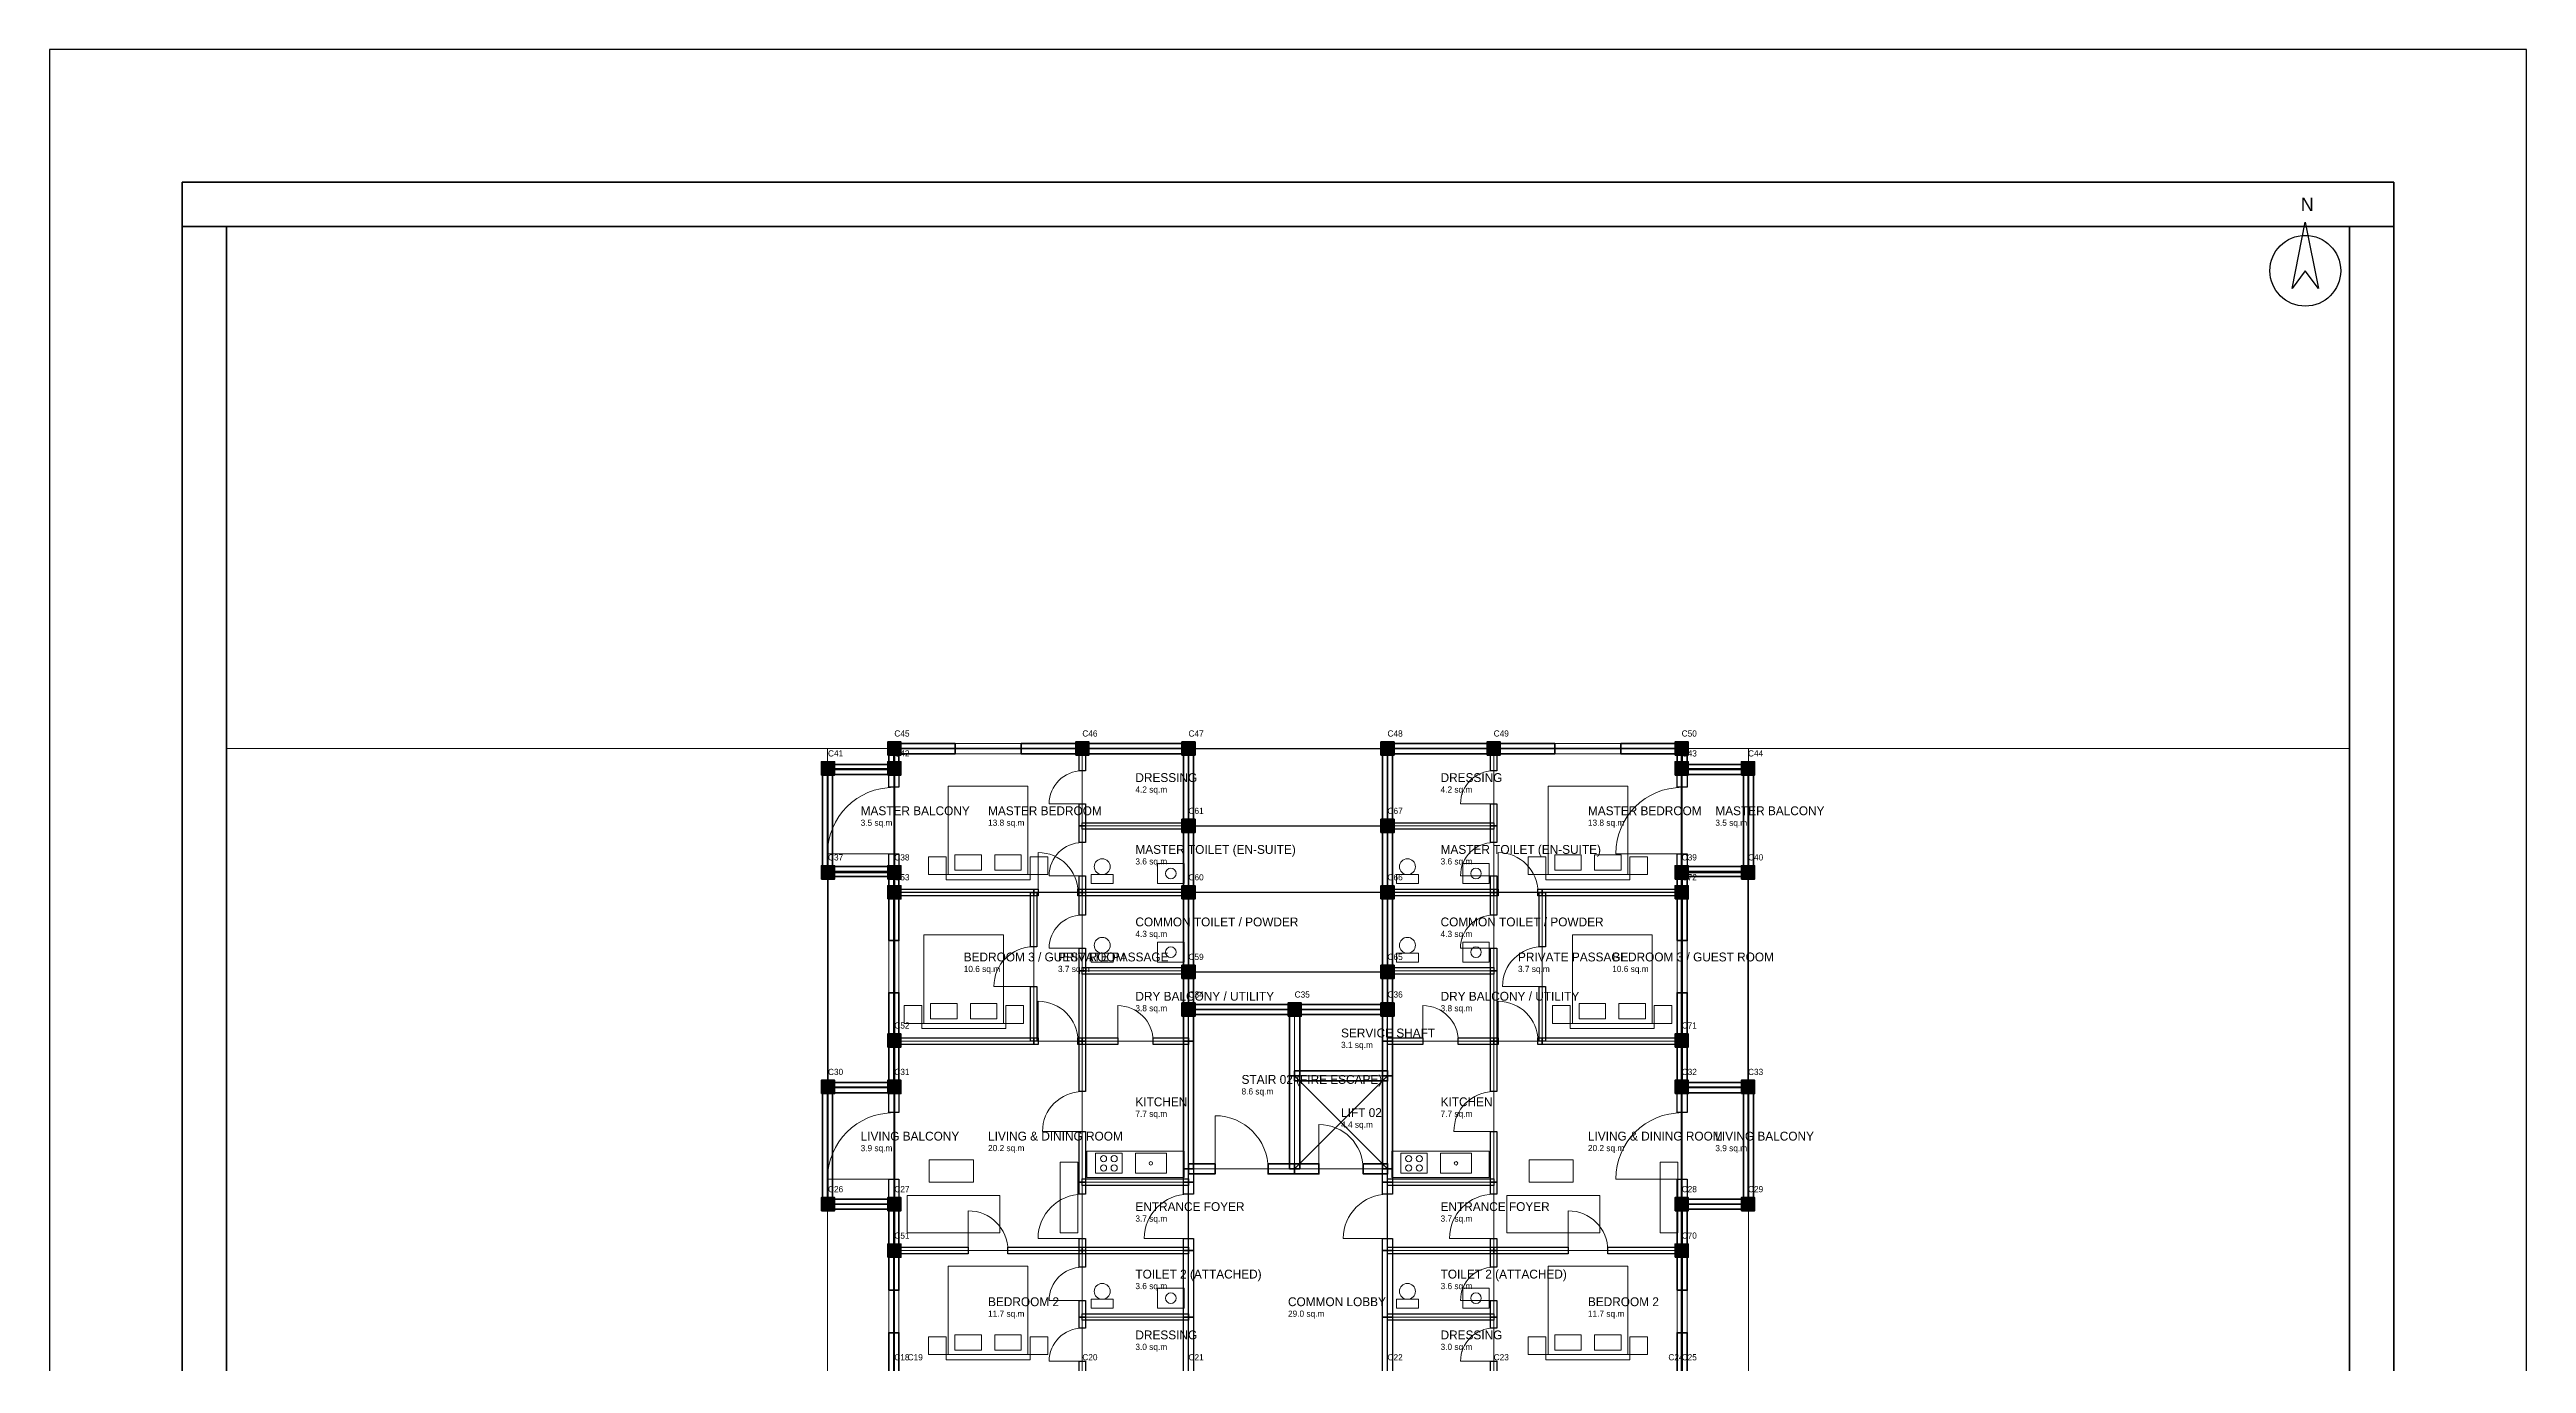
# Model space of a CAD drawing. Header units: millimetres. Extents: x -3000 to 53000, y -7000 to 53000.
# Drawn here: x -3000 to 53000, y 23300 to 53000 of the extents above; entities that cross this region are included whole.
import ezdxf

# ---------------------------------------------------------------- set-up
doc = ezdxf.new("R2010")
doc.units = ezdxf.units.MM
for name, color, linetype, lineweight in [('A-ANNO', 7, 'Continuous', 25), ('A-BALC', 2, 'Continuous', 25), ('A-DOOR', 4, 'Continuous', 18), ('A-FURN', 251, 'Continuous', 13), ('A-GLAZ', 140, 'Continuous', 13), ('A-HATCH', 8, 'Continuous', 9), ('A-LIFT', 30, 'Continuous', 35), ('A-ROOM-AREA', 9, 'Continuous', 15), ('A-ROOM-NAME', 7, 'Continuous', 20), ('A-SITE-BLDG', 3, 'Continuous', 35), ('A-SITE-LAND', 94, 'Continuous', 18), ('A-TEXT', 7, 'Continuous', 18), ('A-WALL-EXT', 3, 'Continuous', 50), ('A-WALL-INT', 8, 'Continuous', 25), ('A-WINDOW', 5, 'Continuous', 18), ('S-BEAM', 6, 'Continuous', 25), ('S-COLUMN', 1, 'Continuous', 35), ('SITE', 3, 'Continuous', 35)]:
    doc.layers.add(name, color=color, linetype=linetype, lineweight=lineweight)

msp = doc.modelspace()

# ---------------------------------------------------------------- hatches: boundary and pattern name
at = {"layer": 'A-HATCH'}
for points in [[(15950, 37050), (16250, 37050), (16250, 37350), (15950, 37350)], [(20200, 37050), (20500, 37050), (20500, 37350), (20200, 37350)], [(22600, 37050), (22900, 37050), (22900, 37350), (22600, 37350)], [(27100, 37050), (27400, 37050), (27400, 37350), (27100, 37350)], [(29500, 37050), (29800, 37050), (29800, 37350), (29500, 37350)], [(33750, 37050), (34050, 37050), (34050, 37350), (33750, 37350)], [(14450, 36600), (14750, 36600), (14750, 36900), (14450, 36900)], [(15950, 36600), (16250, 36600), (16250, 36900), (15950, 36900)], [(33750, 36600), (34050, 36600), (34050, 36900), (33750, 36900)], [(35250, 36600), (35550, 36600), (35550, 36900), (35250, 36900)], [(22600, 35300), (22900, 35300), (22900, 35600), (22600, 35600)], [(27100, 35300), (27400, 35300), (27400, 35600), (27100, 35600)], [(14450, 34250), (14750, 34250), (14750, 34550), (14450, 34550)], [(15950, 34250), (16250, 34250), (16250, 34550), (15950, 34550)], [(33750, 34250), (34050, 34250), (34050, 34550), (33750, 34550)], [(35250, 34250), (35550, 34250), (35550, 34550), (35250, 34550)], [(15950, 33800), (16250, 33800), (16250, 34100), (15950, 34100)], [(22600, 33800), (22900, 33800), (22900, 34100), (22600, 34100)], [(27100, 33800), (27400, 33800), (27400, 34100), (27100, 34100)], [(33750, 33800), (34050, 33800), (34050, 34100), (33750, 34100)], [(22600, 32000), (22900, 32000), (22900, 32300), (22600, 32300)], [(27100, 32000), (27400, 32000), (27400, 32300), (27100, 32300)], [(22600, 31150), (22900, 31150), (22900, 31450), (22600, 31450)], [(25000, 31150), (25300, 31150), (25300, 31450), (25000, 31450)], [(27100, 31150), (27400, 31150), (27400, 31450), (27100, 31450)], [(15950, 30450), (16250, 30450), (16250, 30750), (15950, 30750)], [(33750, 30450), (34050, 30450), (34050, 30750), (33750, 30750)], [(14450, 29400), (14750, 29400), (14750, 29700), (14450, 29700)], [(15950, 29400), (16250, 29400), (16250, 29700), (15950, 29700)], [(33750, 29400), (34050, 29400), (34050, 29700), (33750, 29700)], [(35250, 29400), (35550, 29400), (35550, 29700), (35250, 29700)], [(14450, 26750), (14750, 26750), (14750, 27050), (14450, 27050)], [(15950, 26750), (16250, 26750), (16250, 27050), (15950, 27050)], [(33750, 26750), (34050, 26750), (34050, 27050), (33750, 27050)], [(35250, 26750), (35550, 26750), (35550, 27050), (35250, 27050)], [(15950, 25700), (16250, 25700), (16250, 26000), (15950, 26000)], [(33750, 25700), (34050, 25700), (34050, 26000), (33750, 26000)]]:
    msp.add_hatch(color=256, dxfattribs=at).paths.add_polyline_path(points, flags=0)

# ---------------------------------------------------------------- linework, layer by layer
at = {"layer": 'A-ANNO'}
for points in [[(-3000, -7000), (53000, -7000), (53000, 53000), (-3000, 53000)], [(48000, 49100), (48299, 47599), (48000, 48000), (47701, 47599)]]:
    msp.add_lwpolyline(points, close=True, dxfattribs=at)
msp.add_circle((48000, 48000), 800, dxfattribs=at)
at = {"layer": 'A-BALC'}
for points in [[(15973, 36323), (15973, 36726), (16203, 36726), (16203, 36323)], [(33797, 36323), (33797, 36726), (34027, 36726), (34027, 36323)], [(15973, 34420), (15973, 34823), (16203, 34823), (16203, 34420)], [(33797, 34420), (33797, 34823), (34027, 34823), (34027, 34420)], [(15973, 28969), (15973, 29535), (16203, 29535), (16203, 28969)], [(33797, 28969), (33797, 29535), (34027, 29535), (34027, 28969)], [(15973, 26902), (15973, 27469), (16203, 27469), (16203, 26902)], [(33797, 26902), (33797, 27469), (34027, 27469), (34027, 26902)]]:
    msp.add_lwpolyline(points, close=True, dxfattribs=at)
at = {"layer": 'A-DOOR'}
for p, q in [((20350, 35948), (19600, 35948)), ((29650, 35948), (28900, 35948)), ((16088, 34823), (14588, 34823)), ((19350, 33949), (19350, 34849)), ((29750, 33949), (29750, 34849)), ((33912, 34823), (32412, 34823)), ((20350, 34324), (19600, 34324)), ((29650, 34324), (28900, 34324)), ((20350, 32686), (19599, 32686)), ((29650, 32686), (28899, 32686)), ((19250, 31819), (18350, 31819)), ((19350, 30588), (19350, 31488)), ((21150, 30588), (21150, 31388)), ((28050, 30588), (28050, 31388)), ((29750, 30588), (29750, 31488)), ((30750, 31819), (29850, 31819)), ((23350, 27700), (23350, 28900)), ((25700, 27700), (25700, 28700)), ((20350, 28544), (19450, 28544)), ((29650, 28544), (28750, 28544)), ((16088, 27469), (14588, 27469)), ((33912, 27469), (32412, 27469)), ((17769, 25850), (17769, 26750)), ((31331, 25850), (31331, 26750)), ((20350, 26125), (19350, 26125)), ((22750, 26125), (21750, 26125)), ((27250, 26125), (26250, 26125)), ((29650, 26125), (28650, 26125)), ((20350, 24725), (19600, 24725)), ((29650, 24725), (28900, 24725)), ((20350, 23350), (19600, 23350)), ((29650, 23350), (28900, 23350))]:
    msp.add_line(p, q, dxfattribs=at)
for centre, radius, start, end in [((20350, 35948), 750, 90, 180), ((29650, 35948), 750, 90, 180), ((16088, 34823), 1500, 90, 180), ((33912, 34823), 1500, 90, 180), ((19350, 33949), 900, 0, 90), ((20350, 34324), 750, 90, 180), ((29650, 34324), 750, 90, 180), ((29750, 33949), 900, 0, 90), ((20350, 32686), 751, 90, 180), ((29650, 32686), 751, 90, 180), ((19250, 31819), 900, 90, 180), ((30750, 31819), 900, 90, 180), ((19350, 30588), 900, 0, 90), ((21150, 30588), 800, 0, 90), ((28050, 30588), 800, 0, 90), ((29750, 30588), 900, 0, 90), ((20350, 28544), 900, 90, 180), ((29650, 28544), 900, 90, 180), ((16088, 27469), 1500, 90, 180), ((23350, 27700), 1200, 0, 90), ((25700, 27700), 1000, 0, 90), ((33912, 27469), 1500, 90, 180), ((20350, 26125), 1000, 90, 180), ((22750, 26125), 1000, 90, 180), ((27250, 26125), 1000, 90, 180), ((29650, 26125), 1000, 90, 180), ((17769, 25850), 900, 0, 90), ((31331, 25850), 900, 0, 90), ((20350, 24725), 750, 90, 180), ((29650, 24725), 750, 90, 180), ((20350, 23350), 750, 90, 180), ((29650, 23350), 750, 90, 180)]:
    msp.add_arc(centre, radius, start, end, dxfattribs=at)
at = {"layer": 'A-FURN'}
for points in [[(17319, 34349), (19119, 34349), (19119, 36349), (17319, 36349)], [(30881, 34349), (32681, 34349), (32681, 36349), (30881, 36349)], [(16869, 34349), (17269, 34349), (17269, 34749), (16869, 34749)], [(17469, 34449), (18069, 34449), (18069, 34799), (17469, 34799)], [(18369, 34449), (18969, 34449), (18969, 34799), (18369, 34799)], [(19169, 34349), (19569, 34349), (19569, 34749), (19169, 34749)], [(30431, 34349), (30831, 34349), (30831, 34749), (30431, 34749)], [(31031, 34449), (31631, 34449), (31631, 34799), (31031, 34799)], [(31931, 34449), (32531, 34449), (32531, 34799), (31931, 34799)], [(32731, 34349), (33131, 34349), (33131, 34749), (32731, 34749)], [(17269, 34229), (19169, 34229), (19169, 34349), (17269, 34349)], [(20550, 34149), (21050, 34149), (21050, 34349), (20550, 34349)], [(22050, 34149), (22650, 34149), (22650, 34599), (22050, 34599)], [(27450, 34149), (27950, 34149), (27950, 34349), (27450, 34349)], [(28950, 34149), (29550, 34149), (29550, 34599), (28950, 34599)], [(30831, 34229), (32731, 34229), (32731, 34349), (30831, 34349)], [(16769, 30988), (18569, 30988), (18569, 32988), (16769, 32988)], [(20550, 32372), (21050, 32372), (21050, 32572), (20550, 32572)], [(22050, 32372), (22650, 32372), (22650, 32822), (22050, 32822)], [(27450, 32372), (27950, 32372), (27950, 32572), (27450, 32572)], [(28950, 32372), (29550, 32372), (29550, 32822), (28950, 32822)], [(31431, 30988), (33231, 30988), (33231, 32988), (31431, 32988)], [(16319, 30988), (16719, 30988), (16719, 31388), (16319, 31388)], [(16919, 31088), (17519, 31088), (17519, 31438), (16919, 31438)], [(17819, 31088), (18419, 31088), (18419, 31438), (17819, 31438)], [(18619, 30988), (19019, 30988), (19019, 31388), (18619, 31388)], [(30981, 30988), (31381, 30988), (31381, 31388), (30981, 31388)], [(31581, 31088), (32181, 31088), (32181, 31438), (31581, 31438)], [(32481, 31088), (33081, 31088), (33081, 31438), (32481, 31438)], [(33281, 30988), (33681, 30988), (33681, 31388), (33281, 31388)], [(16719, 30868), (18619, 30868), (18619, 30988), (16719, 30988)], [(31381, 30868), (33281, 30868), (33281, 30988), (31381, 30988)], [(20450, 27500), (22650, 27500), (22650, 28100), (20450, 28100)], [(20650, 27600), (21250, 27600), (21250, 28050), (20650, 28050)], [(21550, 27600), (22250, 27600), (22250, 28050), (21550, 28050)], [(27350, 27500), (29550, 27500), (29550, 28100), (27350, 28100)], [(27550, 27600), (28150, 27600), (28150, 28050), (27550, 28050)], [(28450, 27600), (29150, 27600), (29150, 28050), (28450, 28050)], [(16888, 27400), (17888, 27400), (17888, 27900), (16888, 27900)], [(19850, 26250), (20250, 26250), (20250, 27850), (19850, 27850)], [(30450, 27400), (31450, 27400), (31450, 27900), (30450, 27900)], [(33412, 26250), (33812, 26250), (33812, 27850), (33412, 27850)], [(16388, 26250), (18488, 26250), (18488, 27100), (16388, 27100)], [(29950, 26250), (32050, 26250), (32050, 27100), (29950, 27100)], [(17319, 23500), (19119, 23500), (19119, 25500), (17319, 25500)], [(30881, 23500), (32681, 23500), (32681, 25500), (30881, 25500)], [(20550, 24550), (21050, 24550), (21050, 24750), (20550, 24750)], [(22050, 24550), (22650, 24550), (22650, 25000), (22050, 25000)], [(27450, 24550), (27950, 24550), (27950, 24750), (27450, 24750)], [(28950, 24550), (29550, 24550), (29550, 25000), (28950, 25000)], [(16869, 23500), (17269, 23500), (17269, 23900), (16869, 23900)], [(17469, 23600), (18069, 23600), (18069, 23950), (17469, 23950)], [(18369, 23600), (18969, 23600), (18969, 23950), (18369, 23950)], [(19169, 23500), (19569, 23500), (19569, 23900), (19169, 23900)], [(30431, 23500), (30831, 23500), (30831, 23900), (30431, 23900)], [(31031, 23600), (31631, 23600), (31631, 23950), (31031, 23950)], [(31931, 23600), (32531, 23600), (32531, 23950), (31931, 23950)], [(32731, 23500), (33131, 23500), (33131, 23900), (32731, 23900)], [(17269, 23380), (19169, 23380), (19169, 23500), (17269, 23500)], [(30831, 23380), (32731, 23380), (32731, 23500), (30831, 23500)]]:
    msp.add_lwpolyline(points, close=True, dxfattribs=at)
for centre, radius in [((20800, 34529), 180), ((22350, 34374), 120), ((27700, 34529), 180), ((29250, 34374), 120), ((20800, 32752), 180), ((22350, 32597), 120), ((27700, 32752), 180), ((29250, 32597), 120), ((20830, 27930), 70), ((21070, 27930), 70), ((27730, 27930), 70), ((27970, 27930), 70), ((20830, 27720), 70), ((21070, 27720), 70), ((21900, 27825), 40), ((27730, 27720), 70), ((27970, 27720), 70), ((28800, 27825), 40), ((20800, 24930), 180), ((22350, 24775), 120), ((27700, 24930), 180), ((29250, 24775), 120)]:
    msp.add_circle(centre, radius, dxfattribs=at)
at = {"layer": 'A-GLAZ'}
for p, q in [((17473, 37197), (18965, 37197)), ((31035, 37197), (32527, 37197)), ((16088, 31681), (16088, 32857)), ((33912, 31681), (33912, 32857)), ((16088, 23994), (16088, 24956)), ((33912, 23994), (33912, 24956))]:
    msp.add_line(p, q, dxfattribs=at)
at = {"layer": 'A-LIFT'}
for p, q in [((25150, 27700), (27250, 29800)), ((25150, 29800), (27250, 27700))]:
    msp.add_line(p, q, dxfattribs=at)
for points in [[(22635, 30588), (22635, 31300), (22865, 31300), (22865, 30588)], [(25035, 29800), (25035, 31300), (25265, 31300), (25265, 29800)], [(27135, 30588), (27135, 31300), (27365, 31300), (27365, 30588)], [(22635, 27700), (22635, 30588), (22865, 30588), (22865, 27700)], [(27135, 29800), (27135, 30588), (27365, 30588), (27365, 29800)], [(25035, 27700), (25035, 29800), (25265, 29800), (25265, 27700)], [(25150, 29915), (27250, 29915), (27250, 29685), (25150, 29685)], [(27135, 27700), (27135, 29800), (27365, 29800), (27365, 27700)], [(22750, 27815), (23350, 27815), (23350, 27585), (22750, 27585)], [(24550, 27815), (25150, 27815), (25150, 27585), (24550, 27585)], [(25150, 27815), (25700, 27815), (25700, 27585), (25150, 27585)], [(26700, 27815), (27250, 27815), (27250, 27585), (26700, 27585)]]:
    msp.add_lwpolyline(points, close=True, dxfattribs=at)
at = {"layer": 'A-ROOM-NAME'}
for points in [[(16088, 33949), (20350, 33949), (20350, 37197), (16088, 37197)], [(20350, 35449), (22750, 35449), (22750, 37197), (20350, 37197)], [(27250, 35449), (29650, 35449), (29650, 37197), (27250, 37197)], [(29650, 33949), (33912, 33949), (33912, 37197), (29650, 37197)], [(14588, 34420), (16088, 34420), (16088, 36726), (14588, 36726)], [(33912, 34420), (35412, 34420), (35412, 36726), (33912, 36726)], [(20350, 33949), (22750, 33949), (22750, 35449), (20350, 35449)], [(27250, 33949), (29650, 33949), (29650, 35449), (27250, 35449)], [(16088, 30588), (19250, 30588), (19250, 33949), (16088, 33949)], [(19250, 30588), (20350, 30588), (20350, 33949), (19250, 33949)], [(20350, 32172), (22750, 32172), (22750, 33949), (20350, 33949)], [(27250, 32172), (29650, 32172), (29650, 33949), (27250, 33949)], [(29650, 30588), (30750, 30588), (30750, 33949), (29650, 33949)], [(30750, 30588), (33912, 30588), (33912, 33949), (30750, 33949)], [(20350, 30588), (22750, 30588), (22750, 32172), (20350, 32172)], [(27250, 30588), (29650, 30588), (29650, 32172), (27250, 32172)], [(22750, 27700), (25150, 27700), (25150, 31300), (22750, 31300)], [(25150, 29800), (27250, 29800), (27250, 31300), (25150, 31300)], [(16088, 25850), (20350, 25850), (20350, 30588), (16088, 30588)], [(20350, 27400), (22750, 27400), (22750, 30588), (20350, 30588)], [(27250, 27400), (29650, 27400), (29650, 30588), (27250, 30588)], [(29650, 25850), (33912, 25850), (33912, 30588), (29650, 30588)], [(25150, 27700), (27250, 27700), (27250, 29800), (25150, 29800)], [(14588, 26902), (16088, 26902), (16088, 29535), (14588, 29535)], [(33912, 26902), (35412, 26902), (35412, 29535), (33912, 29535)], [(22750, 21250), (27250, 21250), (27250, 27700), (22750, 27700)], [(20350, 25850), (22750, 25850), (22750, 27400), (20350, 27400)], [(27250, 25850), (29650, 25850), (29650, 27400), (27250, 27400)], [(16088, 23100), (20350, 23100), (20350, 25850), (16088, 25850)], [(20350, 24350), (22750, 24350), (22750, 25850), (20350, 25850)], [(27250, 24350), (29650, 24350), (29650, 25850), (27250, 25850)], [(29650, 23100), (33912, 23100), (33912, 25850), (29650, 25850)], [(20350, 23100), (22750, 23100), (22750, 24350), (20350, 24350)], [(27250, 23100), (29650, 23100), (29650, 24350), (27250, 24350)]]:
    msp.add_lwpolyline(points, close=True, dxfattribs=at)
at = {"layer": 'A-SITE-BLDG'}
for points in [[(0, 1500), (1000, 1500), (1000, 49000), (0, 49000)], [(49000, 1500), (50000, 1500), (50000, 49000), (49000, 49000)]]:
    msp.add_lwpolyline(points, close=True, dxfattribs=at)
at = {"layer": 'A-SITE-LAND'}
for points in [[(0, 49000), (50000, 49000), (50000, 50000), (0, 50000)], [(1000, 37197), (49000, 37197), (49000, 49000), (1000, 49000)], [(1000, 12303), (14588, 12303), (14588, 37197), (1000, 37197)], [(35412, 12303), (49000, 12303), (49000, 37197), (35412, 37197)]]:
    msp.add_lwpolyline(points, close=True, dxfattribs=at)
at = {"layer": 'A-WALL-EXT'}
msp.add_lwpolyline([(33912, 23100), (33912, 25850), (33912, 26902), (35412, 26902), (35412, 29535), (33912, 29535), (33912, 30588), (33912, 33949), (33912, 34420), (35412, 34420), (35412, 36726), (33912, 36726), (33912, 37197), (29650, 37197), (27250, 37197), (27250, 35449), (27250, 33949), (27250, 32172), (27250, 31300), (25150, 31300), (22750, 31300), (22750, 32172), (22750, 33949), (22750, 35449), (22750, 37197), (20350, 37197), (16088, 37197), (16088, 36726), (14588, 36726), (14588, 34420), (16088, 34420), (16088, 33949), (16088, 30588), (16088, 29535), (14588, 29535), (14588, 26902), (16088, 26902), (16088, 25850), (16088, 23100)], dxfattribs=at)
for points in [[(15973, 36726), (15973, 37197), (16203, 37197), (16203, 36726)], [(16088, 37312), (17473, 37312), (17473, 37082), (16088, 37082)], [(18965, 37312), (20350, 37312), (20350, 37082), (18965, 37082)], [(20350, 37312), (22750, 37312), (22750, 37082), (20350, 37082)], [(22635, 35449), (22635, 37197), (22865, 37197), (22865, 35449)], [(27135, 35449), (27135, 37197), (27365, 37197), (27365, 35449)], [(27250, 37312), (29650, 37312), (29650, 37082), (27250, 37082)], [(29650, 37312), (31035, 37312), (31035, 37082), (29650, 37082)], [(32527, 37312), (33912, 37312), (33912, 37082), (32527, 37082)], [(33797, 36726), (33797, 37197), (34027, 37197), (34027, 36726)], [(14473, 34420), (14473, 36726), (14703, 36726), (14703, 34420)], [(14588, 36841), (16088, 36841), (16088, 36611), (14588, 36611)], [(33912, 36841), (35412, 36841), (35412, 36611), (33912, 36611)], [(35297, 34420), (35297, 36726), (35527, 36726), (35527, 34420)], [(22635, 33949), (22635, 35449), (22865, 35449), (22865, 33949)], [(27135, 33949), (27135, 35449), (27365, 35449), (27365, 33949)], [(14588, 34535), (16088, 34535), (16088, 34305), (14588, 34305)], [(15973, 33949), (15973, 34420), (16203, 34420), (16203, 33949)], [(33797, 33949), (33797, 34420), (34027, 34420), (34027, 33949)], [(33912, 34535), (35412, 34535), (35412, 34305), (33912, 34305)], [(15973, 32857), (15973, 33949), (16203, 33949), (16203, 32857)], [(22635, 32172), (22635, 33949), (22865, 33949), (22865, 32172)], [(27135, 32172), (27135, 33949), (27365, 33949), (27365, 32172)], [(33797, 32857), (33797, 33949), (34027, 33949), (34027, 32857)], [(22635, 31300), (22635, 32172), (22865, 32172), (22865, 31300)], [(27135, 31300), (27135, 32172), (27365, 32172), (27365, 31300)], [(15973, 30588), (15973, 31681), (16203, 31681), (16203, 30588)], [(22750, 31415), (25150, 31415), (25150, 31185), (22750, 31185)], [(25150, 31415), (27250, 31415), (27250, 31185), (25150, 31185)], [(33797, 30588), (33797, 31681), (34027, 31681), (34027, 30588)], [(15973, 29535), (15973, 30588), (16203, 30588), (16203, 29535)], [(33797, 29535), (33797, 30588), (34027, 30588), (34027, 29535)], [(14473, 26902), (14473, 29535), (14703, 29535), (14703, 26902)], [(14588, 29650), (16088, 29650), (16088, 29420), (14588, 29420)], [(33912, 29650), (35412, 29650), (35412, 29420), (33912, 29420)], [(35297, 26902), (35297, 29535), (35527, 29535), (35527, 26902)], [(14588, 27017), (16088, 27017), (16088, 26787), (14588, 26787)], [(15973, 25850), (15973, 26902), (16203, 26902), (16203, 25850)], [(33797, 25850), (33797, 26902), (34027, 26902), (34027, 25850)], [(33912, 27017), (35412, 27017), (35412, 26787), (33912, 26787)], [(15973, 24956), (15973, 25850), (16203, 25850), (16203, 24956)], [(33797, 24956), (33797, 25850), (34027, 25850), (34027, 24956)], [(15973, 23100), (15973, 23994), (16203, 23994), (16203, 23100)], [(33797, 23100), (33797, 23994), (34027, 23994), (34027, 23100)]]:
    msp.add_lwpolyline(points, close=True, dxfattribs=at)
at = {"layer": 'A-WALL-INT'}
for points in [[(20275, 36698), (20275, 37197), (20425, 37197), (20425, 36698)], [(29575, 36698), (29575, 37197), (29725, 37197), (29725, 36698)], [(20275, 35449), (20275, 35948), (20425, 35948), (20425, 35449)], [(29575, 35449), (29575, 35948), (29725, 35948), (29725, 35449)], [(20275, 35074), (20275, 35449), (20425, 35449), (20425, 35074)], [(20350, 35524), (22750, 35524), (22750, 35374), (20350, 35374)], [(27250, 35524), (29650, 35524), (29650, 35374), (27250, 35374)], [(29575, 35074), (29575, 35449), (29725, 35449), (29725, 35074)], [(20275, 33949), (20275, 34324), (20425, 34324), (20425, 33949)], [(29575, 33949), (29575, 34324), (29725, 34324), (29725, 33949)], [(16088, 34024), (19250, 34024), (19250, 33874), (16088, 33874)], [(19175, 32719), (19175, 33949), (19325, 33949), (19325, 32719)], [(19250, 34024), (19350, 34024), (19350, 33874), (19250, 33874)], [(20250, 34024), (20350, 34024), (20350, 33874), (20250, 33874)], [(20275, 33436), (20275, 33949), (20425, 33949), (20425, 33436)], [(20350, 34024), (22750, 34024), (22750, 33874), (20350, 33874)], [(27250, 34024), (29650, 34024), (29650, 33874), (27250, 33874)], [(29575, 33436), (29575, 33949), (29725, 33949), (29725, 33436)], [(29650, 34024), (29750, 34024), (29750, 33874), (29650, 33874)], [(30650, 34024), (30750, 34024), (30750, 33874), (30650, 33874)], [(30675, 32719), (30675, 33949), (30825, 33949), (30825, 32719)], [(30750, 34024), (33912, 34024), (33912, 33874), (30750, 33874)], [(20275, 32172), (20275, 32686), (20425, 32686), (20425, 32172)], [(29575, 32172), (29575, 32686), (29725, 32686), (29725, 32172)], [(20275, 30588), (20275, 32172), (20425, 32172), (20425, 30588)], [(20350, 32247), (22750, 32247), (22750, 32097), (20350, 32097)], [(27250, 32247), (29650, 32247), (29650, 32097), (27250, 32097)], [(29575, 30588), (29575, 32172), (29725, 32172), (29725, 30588)], [(19175, 30588), (19175, 31819), (19325, 31819), (19325, 30588)], [(30675, 30588), (30675, 31819), (30825, 31819), (30825, 30588)], [(16088, 30663), (19250, 30663), (19250, 30513), (16088, 30513)], [(19250, 30663), (19350, 30663), (19350, 30513), (19250, 30513)], [(20250, 30663), (20350, 30663), (20350, 30513), (20250, 30513)], [(20275, 29444), (20275, 30588), (20425, 30588), (20425, 29444)], [(20350, 30663), (21150, 30663), (21150, 30513), (20350, 30513)], [(21950, 30663), (22750, 30663), (22750, 30513), (21950, 30513)], [(27250, 30663), (28050, 30663), (28050, 30513), (27250, 30513)], [(28850, 30663), (29650, 30663), (29650, 30513), (28850, 30513)], [(29575, 29444), (29575, 30588), (29725, 30588), (29725, 29444)], [(29650, 30663), (29750, 30663), (29750, 30513), (29650, 30513)], [(30650, 30663), (30750, 30663), (30750, 30513), (30650, 30513)], [(30750, 30663), (33912, 30663), (33912, 30513), (30750, 30513)], [(20275, 27400), (20275, 28544), (20425, 28544), (20425, 27400)], [(29575, 27400), (29575, 28544), (29725, 28544), (29725, 27400)], [(20350, 27475), (22750, 27475), (22750, 27325), (20350, 27325)], [(22635, 27400), (22635, 27700), (22865, 27700), (22865, 27400)], [(27135, 27400), (27135, 27700), (27365, 27700), (27365, 27400)], [(27250, 27475), (29650, 27475), (29650, 27325), (27250, 27325)], [(20275, 27125), (20275, 27400), (20425, 27400), (20425, 27125)], [(22635, 27125), (22635, 27400), (22865, 27400), (22865, 27125)], [(27135, 27125), (27135, 27400), (27365, 27400), (27365, 27125)], [(29575, 27125), (29575, 27400), (29725, 27400), (29725, 27125)], [(16088, 25925), (17769, 25925), (17769, 25775), (16088, 25775)], [(18669, 25925), (20350, 25925), (20350, 25775), (18669, 25775)], [(20275, 25850), (20275, 26125), (20425, 26125), (20425, 25850)], [(20275, 25475), (20275, 25850), (20425, 25850), (20425, 25475)], [(20350, 25925), (22750, 25925), (22750, 25775), (20350, 25775)], [(22635, 25850), (22635, 26125), (22865, 26125), (22865, 25850)], [(22635, 24350), (22635, 25850), (22865, 25850), (22865, 24350)], [(27135, 25850), (27135, 26125), (27365, 26125), (27365, 25850)], [(27135, 24350), (27135, 25850), (27365, 25850), (27365, 24350)], [(27250, 25925), (29650, 25925), (29650, 25775), (27250, 25775)], [(29575, 25850), (29575, 26125), (29725, 26125), (29725, 25850)], [(29575, 25475), (29575, 25850), (29725, 25850), (29725, 25475)], [(29650, 25925), (31331, 25925), (31331, 25775), (29650, 25775)], [(32231, 25925), (33912, 25925), (33912, 25775), (32231, 25775)], [(20275, 24350), (20275, 24725), (20425, 24725), (20425, 24350)], [(29575, 24350), (29575, 24725), (29725, 24725), (29725, 24350)], [(20275, 24100), (20275, 24350), (20425, 24350), (20425, 24100)], [(20350, 24425), (22750, 24425), (22750, 24275), (20350, 24275)], [(22635, 23100), (22635, 24350), (22865, 24350), (22865, 23100)], [(27135, 23100), (27135, 24350), (27365, 24350), (27365, 23100)], [(27250, 24425), (29650, 24425), (29650, 24275), (27250, 24275)], [(29575, 24100), (29575, 24350), (29725, 24350), (29725, 24100)], [(20275, 23100), (20275, 23350), (20425, 23350), (20425, 23100)], [(29575, 23100), (29575, 23350), (29725, 23350), (29725, 23100)]]:
    msp.add_lwpolyline(points, close=True, dxfattribs=at)
at = {"layer": 'A-WINDOW'}
for p, q in [((17473, 37312), (18965, 37312)), ((17473, 37312), (17473, 37082)), ((17473, 37082), (18965, 37082)), ((18965, 37312), (18965, 37082)), ((31035, 37312), (32527, 37312)), ((31035, 37312), (31035, 37082)), ((31035, 37082), (32527, 37082)), ((32527, 37312), (32527, 37082)), ((15973, 31681), (15973, 32857)), ((15973, 32857), (16203, 32857)), ((16203, 31681), (16203, 32857)), ((33797, 31681), (33797, 32857)), ((33797, 32857), (34027, 32857)), ((34027, 31681), (34027, 32857)), ((15973, 31681), (16203, 31681)), ((33797, 31681), (34027, 31681)), ((15973, 23994), (15973, 24956)), ((15973, 24956), (16203, 24956)), ((16203, 23994), (16203, 24956)), ((33797, 23994), (33797, 24956)), ((33797, 24956), (34027, 24956)), ((34027, 23994), (34027, 24956)), ((15973, 23994), (16203, 23994)), ((33797, 23994), (34027, 23994))]:
    msp.add_line(p, q, dxfattribs=at)
at = {"layer": 'S-BEAM'}
for p, q in [((16100, 29550), (16100, 37200)), ((16100, 34400), (16100, 37200)), ((16100, 36750), (16100, 37200)), ((16100, 37200), (20350, 37200)), ((16100, 37200), (22750, 37200)), ((16100, 37200), (16100, 30600)), ((16100, 37200), (16100, 33950)), ((20350, 37200), (22750, 37200)), ((20350, 37200), (27250, 37200)), ((22750, 31300), (22750, 37200)), ((22750, 37200), (27250, 37200)), ((22750, 37200), (29650, 37200)), ((22750, 37200), (22750, 32150)), ((22750, 37200), (22750, 33950)), ((22750, 37200), (22750, 35450)), ((27250, 31300), (27250, 37200)), ((27250, 37200), (29650, 37200)), ((27250, 37200), (33900, 37200)), ((27250, 37200), (27250, 32150)), ((27250, 37200), (27250, 33950)), ((27250, 37200), (27250, 35450)), ((29650, 37200), (33900, 37200)), ((33900, 29550), (33900, 37200)), ((33900, 34400), (33900, 37200)), ((33900, 36750), (33900, 37200)), ((33900, 37200), (33900, 30600)), ((33900, 37200), (33900, 33950)), ((14600, 29550), (14600, 36750)), ((14600, 34400), (14600, 36750)), ((14600, 36750), (16100, 36750)), ((16100, 29550), (16100, 36750)), ((16100, 34400), (16100, 36750)), ((16100, 36750), (16100, 30600)), ((16100, 36750), (16100, 33950)), ((33900, 29550), (33900, 36750)), ((33900, 34400), (33900, 36750)), ((33900, 36750), (35400, 36750)), ((33900, 36750), (33900, 30600)), ((33900, 36750), (33900, 33950)), ((35400, 29550), (35400, 36750)), ((35400, 34400), (35400, 36750)), ((22750, 31300), (22750, 35450)), ((22750, 32150), (22750, 35450)), ((22750, 33950), (22750, 35450)), ((22750, 35450), (27250, 35450)), ((27250, 31300), (27250, 35450)), ((27250, 32150), (27250, 35450)), ((27250, 33950), (27250, 35450)), ((14600, 26900), (14600, 34400)), ((14600, 29550), (14600, 34400)), ((14600, 34400), (16100, 34400)), ((16100, 26900), (16100, 34400)), ((16100, 29550), (16100, 34400)), ((16100, 34400), (16100, 25850)), ((16100, 34400), (16100, 30600)), ((16100, 34400), (16100, 33950)), ((33900, 26900), (33900, 34400)), ((33900, 29550), (33900, 34400)), ((33900, 34400), (35400, 34400)), ((33900, 34400), (33900, 25850)), ((33900, 34400), (33900, 30600)), ((33900, 34400), (33900, 33950)), ((35400, 26900), (35400, 34400)), ((35400, 29550), (35400, 34400)), ((16100, 26900), (16100, 33950)), ((16100, 29550), (16100, 33950)), ((16100, 25850), (16100, 33950)), ((16100, 30600), (16100, 33950)), ((16100, 33950), (22750, 33950)), ((22750, 31300), (22750, 33950)), ((22750, 32150), (22750, 33950)), ((22750, 33950), (27250, 33950)), ((27250, 31300), (27250, 33950)), ((27250, 32150), (27250, 33950)), ((27250, 33950), (33900, 33950)), ((33900, 26900), (33900, 33950)), ((33900, 29550), (33900, 33950)), ((33900, 25850), (33900, 33950)), ((33900, 30600), (33900, 33950)), ((22750, 31300), (22750, 32150)), ((22750, 32150), (27250, 32150)), ((27250, 31300), (27250, 32150)), ((22750, 23100), (22750, 31300)), ((22750, 31300), (25150, 31300)), ((22750, 31300), (27250, 31300)), ((25150, 31300), (27250, 31300)), ((27250, 23100), (27250, 31300)), ((16100, 23100), (16100, 30600)), ((16100, 26900), (16100, 30600)), ((16100, 29550), (16100, 30600)), ((16100, 25850), (16100, 30600)), ((33900, 23100), (33900, 30600)), ((33900, 26900), (33900, 30600)), ((33900, 29550), (33900, 30600)), ((33900, 25850), (33900, 30600)), ((14600, 26900), (14600, 29550)), ((14600, 29550), (16100, 29550)), ((16100, 23100), (16100, 29550)), ((16100, 26900), (16100, 29550)), ((16100, 29550), (16100, 25850)), ((33900, 23100), (33900, 29550)), ((33900, 26900), (33900, 29550)), ((33900, 29550), (35400, 29550)), ((33900, 29550), (33900, 25850)), ((35400, 26900), (35400, 29550)), ((14600, 26900), (16100, 26900)), ((16100, 23100), (16100, 26900)), ((16100, 26900), (16100, 25850)), ((33900, 23100), (33900, 26900)), ((33900, 26900), (35400, 26900)), ((33900, 26900), (33900, 25850)), ((16100, 23100), (16100, 25850)), ((33900, 23100), (33900, 25850))]:
    msp.add_line(p, q, dxfattribs=at)
at = {"layer": 'S-COLUMN'}
for points in [[(15950, 37050), (16250, 37050), (16250, 37350), (15950, 37350)], [(20200, 37050), (20500, 37050), (20500, 37350), (20200, 37350)], [(22600, 37050), (22900, 37050), (22900, 37350), (22600, 37350)], [(27100, 37050), (27400, 37050), (27400, 37350), (27100, 37350)], [(29500, 37050), (29800, 37050), (29800, 37350), (29500, 37350)], [(33750, 37050), (34050, 37050), (34050, 37350), (33750, 37350)], [(14450, 36600), (14750, 36600), (14750, 36900), (14450, 36900)], [(15950, 36600), (16250, 36600), (16250, 36900), (15950, 36900)], [(33750, 36600), (34050, 36600), (34050, 36900), (33750, 36900)], [(35250, 36600), (35550, 36600), (35550, 36900), (35250, 36900)], [(22600, 35300), (22900, 35300), (22900, 35600), (22600, 35600)], [(27100, 35300), (27400, 35300), (27400, 35600), (27100, 35600)], [(14450, 34250), (14750, 34250), (14750, 34550), (14450, 34550)], [(15950, 34250), (16250, 34250), (16250, 34550), (15950, 34550)], [(33750, 34250), (34050, 34250), (34050, 34550), (33750, 34550)], [(35250, 34250), (35550, 34250), (35550, 34550), (35250, 34550)], [(15950, 33800), (16250, 33800), (16250, 34100), (15950, 34100)], [(22600, 33800), (22900, 33800), (22900, 34100), (22600, 34100)], [(27100, 33800), (27400, 33800), (27400, 34100), (27100, 34100)], [(33750, 33800), (34050, 33800), (34050, 34100), (33750, 34100)], [(22600, 32000), (22900, 32000), (22900, 32300), (22600, 32300)], [(27100, 32000), (27400, 32000), (27400, 32300), (27100, 32300)], [(22600, 31150), (22900, 31150), (22900, 31450), (22600, 31450)], [(25000, 31150), (25300, 31150), (25300, 31450), (25000, 31450)], [(27100, 31150), (27400, 31150), (27400, 31450), (27100, 31450)], [(15950, 30450), (16250, 30450), (16250, 30750), (15950, 30750)], [(33750, 30450), (34050, 30450), (34050, 30750), (33750, 30750)], [(14450, 29400), (14750, 29400), (14750, 29700), (14450, 29700)], [(15950, 29400), (16250, 29400), (16250, 29700), (15950, 29700)], [(33750, 29400), (34050, 29400), (34050, 29700), (33750, 29700)], [(35250, 29400), (35550, 29400), (35550, 29700), (35250, 29700)], [(14450, 26750), (14750, 26750), (14750, 27050), (14450, 27050)], [(15950, 26750), (16250, 26750), (16250, 27050), (15950, 27050)], [(33750, 26750), (34050, 26750), (34050, 27050), (33750, 27050)], [(35250, 26750), (35550, 26750), (35550, 27050), (35250, 27050)], [(15950, 25700), (16250, 25700), (16250, 26000), (15950, 26000)], [(33750, 25700), (34050, 25700), (34050, 26000), (33750, 26000)]]:
    msp.add_lwpolyline(points, close=True, dxfattribs=at)
at = {"layer": 'SITE'}
for points in [[(0, 0), (50000, 0), (50000, 50000), (0, 50000)], [(1000, 1500), (49000, 1500), (49000, 49000), (1000, 49000)]]:
    msp.add_lwpolyline(points, close=True, dxfattribs=at)

# ---------------------------------------------------------------- texts
at = {"layer": 'A-ANNO'}
msp.add_text('N', height=300, dxfattribs=at).set_placement((47900, 49350))
at = {"layer": 'A-ROOM-AREA'}
for s, p in [('4.2 sq.m', (21550, 36203)), ('4.2 sq.m', (28450, 36203)), ('3.5 sq.m', (15338, 35453)), ('13.8 sq.m', (18219, 35453)), ('13.8 sq.m', (31781, 35453)), ('3.5 sq.m', (34662, 35453)), ('3.6 sq.m', (21550, 34579)), ('3.6 sq.m', (28450, 34579)), ('4.3 sq.m', (21550, 32940)), ('4.3 sq.m', (28450, 32940)), ('10.6 sq.m', (17669, 32148)), ('3.7 sq.m', (19800, 32148)), ('3.7 sq.m', (30200, 32148)), ('10.6 sq.m', (32331, 32148)), ('3.8 sq.m', (21550, 31260)), ('3.8 sq.m', (28450, 31260)), ('3.1 sq.m', (26200, 30430)), ('8.6 sq.m', (23950, 29380)), ('7.7 sq.m', (21550, 28874)), ('4.4 sq.m', (26200, 28630)), ('7.7 sq.m', (28450, 28874)), ('3.9 sq.m', (15338, 28098)), ('20.2 sq.m', (18219, 28099)), ('20.2 sq.m', (31781, 28099)), ('3.9 sq.m', (34662, 28098)), ('3.7 sq.m', (21550, 26505)), ('3.7 sq.m', (28450, 26505)), ('3.6 sq.m', (21550, 24980)), ('3.6 sq.m', (28450, 24980)), ('11.7 sq.m', (18219, 24355)), ('29.0 sq.m', (25000, 24355)), ('11.7 sq.m', (31781, 24355)), ('3.0 sq.m', (21550, 23605)), ('3.0 sq.m', (28450, 23605))]:
    msp.add_text(s, height=140, dxfattribs=at).set_placement(p)
at = {"layer": 'A-ROOM-NAME'}
for s, p in [('DRESSING', (21550, 36443)), ('DRESSING', (28450, 36443)), ('MASTER BALCONY', (15338, 35693)), ('MASTER BEDROOM', (18219, 35693)), ('MASTER BEDROOM', (31781, 35693)), ('MASTER BALCONY', (34662, 35693)), ('MASTER TOILET (EN-SUITE)', (21550, 34819)), ('MASTER TOILET (EN-SUITE)', (28450, 34819)), ('COMMON TOILET / POWDER', (21550, 33180)), ('COMMON TOILET / POWDER', (28450, 33180)), ('BEDROOM 3 / GUEST ROOM', (17669, 32388)), ('PRIVATE PASSAGE', (19800, 32388)), ('PRIVATE PASSAGE', (30200, 32388)), ('BEDROOM 3 / GUEST ROOM', (32331, 32388)), ('DRY BALCONY / UTILITY', (21550, 31500)), ('DRY BALCONY / UTILITY', (28450, 31500)), ('SERVICE SHAFT', (26200, 30670)), ('STAIR 02 (FIRE ESCAPE)', (23950, 29620)), ('KITCHEN', (21550, 29114)), ('KITCHEN', (28450, 29114)), ('LIFT 02', (26200, 28870)), ('LIVING BALCONY', (15338, 28338)), ('LIVING & DINING ROOM', (18219, 28339)), ('LIVING & DINING ROOM', (31781, 28339)), ('LIVING BALCONY', (34662, 28338)), ('ENTRANCE FOYER', (21550, 26745)), ('ENTRANCE FOYER', (28450, 26745)), ('TOILET 2 (ATTACHED)', (21550, 25220)), ('TOILET 2 (ATTACHED)', (28450, 25220)), ('BEDROOM 2', (18219, 24595)), ('COMMON LOBBY', (25000, 24595)), ('BEDROOM 2', (31781, 24595)), ('DRESSING', (21550, 23845)), ('DRESSING', (28450, 23845))]:
    msp.add_text(s, height=200, dxfattribs=at).set_placement(p)
at = {"layer": 'A-TEXT'}
for s, p in [('C45', (16100, 37470)), ('C46', (20350, 37470)), ('C47', (22750, 37470)), ('C48', (27250, 37470)), ('C49', (29650, 37470)), ('C50', (33900, 37470)), ('C41', (14600, 37020)), ('C42', (16100, 37020)), ('C43', (33900, 37020)), ('C44', (35400, 37020)), ('C61', (22750, 35720)), ('C67', (27250, 35720)), ('C37', (14600, 34670)), ('C38', (16100, 34670)), ('C39', (33900, 34670)), ('C40', (35400, 34670)), ('C53', (16100, 34220)), ('C60', (22750, 34220)), ('C66', (27250, 34220)), ('C72', (33900, 34220)), ('C59', (22750, 32420)), ('C65', (27250, 32420)), ('C34', (22750, 31570)), ('C35', (25150, 31570)), ('C36', (27250, 31570)), ('C52', (16100, 30870)), ('C71', (33900, 30870)), ('C30', (14600, 29820)), ('C31', (16100, 29820)), ('C32', (33900, 29820)), ('C33', (35400, 29820)), ('C26', (14600, 27170)), ('C27', (16100, 27170)), ('C28', (33900, 27170)), ('C29', (35400, 27170)), ('C51', (16100, 26120)), ('C70', (33900, 26120)), ('C18', (16100, 23370)), ('C19', (16400, 23370)), ('C20', (20350, 23370)), ('C21', (22750, 23370)), ('C22', (27250, 23370)), ('C23', (29650, 23370)), ('C24', (33600, 23370)), ('C25', (33900, 23370))]:
    msp.add_text(s, height=140, dxfattribs=at).set_placement(p)

doc.saveas('drawing.dxf')
